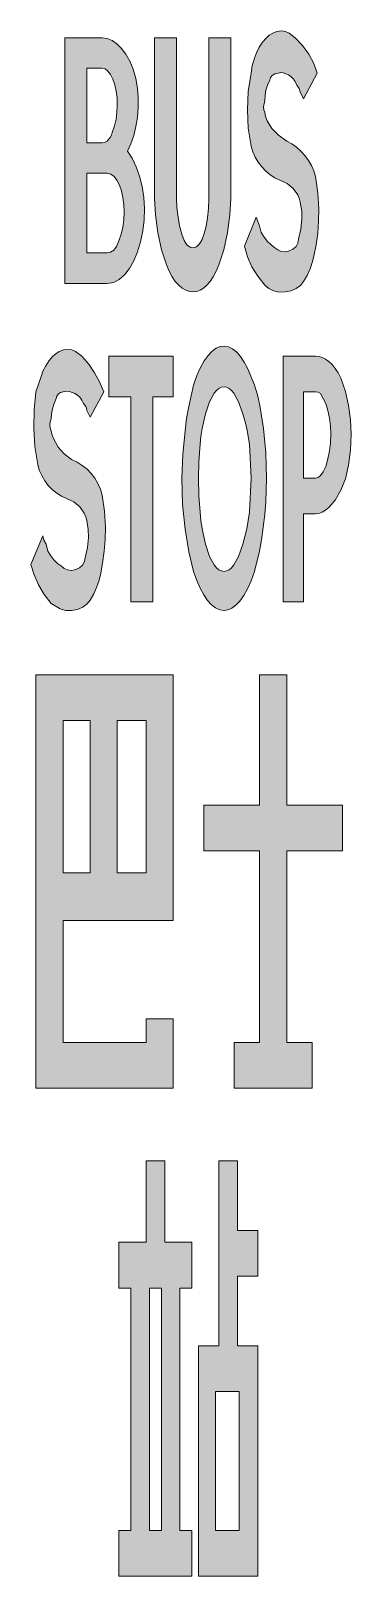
# Model space of a CAD drawing. Header units: metres. Extents: x 171 to 228, y 5 to 279.
import ezdxf

# ---------------------------------------------------------------- set-up
doc = ezdxf.new("R2010")
doc.units = ezdxf.units.M
doc.layers.add('FILL_WHITE_FFFFFF', color=7, linetype='Continuous', true_color=0xffffff)

msp = doc.modelspace()

# ---------------------------------------------------------------- hatches: boundary and pattern name
at = {"layer": 'FILL_WHITE_FFFFFF', "true_color": 0xffffff}
h = msp.add_hatch(color=7, dxfattribs=at)
h.dxf.hatch_style = 1
h.paths.add_polyline_path([(190.1, 253.12), (190.54, 251.29), (190.82, 249.36), (190.95, 247.38), (190.89, 245.4), (190.65, 243.45), (190.24, 241.5), (189.71, 239.72), (189.05, 238.13), (188.29, 236.77), (187.42, 235.67), (186.47, 234.84), (185.45, 234.33), (184.35, 234.15), (176.85, 234.15), (176.85, 277.65), (183.45, 277.65), (184.35, 277.53), (185.23, 277.16), (186.09, 276.56), (186.9, 275.74), (187.66, 274.71), (188.34, 273.47), (188.95, 272.05), (189.45, 270.45), (189.72, 268.74), (189.85, 267), (189.85, 265.26), (189.71, 263.55), (189.45, 261.9), (189.07, 260.32), (188.57, 258.87), (187.95, 257.55), (188.79, 256.29), (189.51, 254.8), (190.1, 253.12)])
h.paths.add_polyline_path([(184.35, 239.55), (184.97, 239.67), (185.51, 240.04), (186, 240.69), (186.45, 241.65), (186.84, 242.83), (187.13, 244.09), (187.29, 245.4), (187.35, 246.75), (187.29, 248.08), (187.13, 249.35), (186.88, 250.52), (186.53, 251.55), (186.09, 252.42), (185.58, 253.08), (185, 253.5), (184.35, 253.65), (180.75, 253.65), (180.75, 239.55), (184.35, 239.55)], flags=16)
h.paths.add_polyline_path([(183.9, 259.09), (184.35, 259.35), (184.91, 259.99), (185.15, 260.4), (185.25, 260.85), (185.64, 262.02), (185.93, 263.25), (186.09, 264.48), (186.15, 265.65), (186.1, 266.97), (185.94, 268.2), (185.69, 269.32), (185.36, 270.3), (184.96, 271.11), (184.5, 271.72), (184, 272.11), (183.45, 272.25), (180.75, 272.25), (180.75, 259.05), (183.45, 259.05), (183.9, 259.09)], flags=16)
h = msp.add_hatch(color=7, dxfattribs=at)
h.dxf.hatch_style = 1
h.paths.add_polyline_path([(202.35, 277.65), (206.25, 277.65), (206.25, 249.15), (206.06, 246.26), (205.65, 243.15), (205.01, 240.07), (204.15, 237.45), (203.67, 236.3), (203.15, 235.31), (202.59, 234.48), (202.01, 233.81), (201.42, 233.3), (200.82, 232.94), (200.22, 232.72), (199.65, 232.65), (198.98, 232.72), (198.31, 232.94), (197.66, 233.3), (197.03, 233.81), (196.42, 234.48), (195.85, 235.31), (195.33, 236.3), (194.85, 237.45), (193.99, 240.07), (193.35, 243.15), (192.94, 246.26), (192.75, 249.15), (192.75, 277.65), (196.65, 277.65), (196.65, 249.15), (196.69, 247.61), (196.95, 245.85), (197.14, 244.35), (197.55, 242.85), (198, 241.72), (198.49, 240.97), (199.03, 240.57), (199.65, 240.45), (200.2, 240.63), (200.7, 241.13), (201.16, 241.94), (201.56, 243), (201.89, 244.29), (202.14, 245.77), (202.3, 247.4), (202.35, 249.15), (202.35, 277.65)])
h = msp.add_hatch(color=7, dxfattribs=at)
h.dxf.hatch_style = 1
h.paths.add_polyline_path([(214.07, 252.86), (213.23, 253.39), (212.44, 254.03), (211.73, 254.77), (211.09, 255.6), (210.56, 256.5), (210.14, 257.45), (209.85, 258.45), (209.34, 261.65), (209.18, 264.9), (209.34, 268.15), (209.85, 271.35), (210.04, 272.7), (210.45, 274.05), (210.78, 274.99), (211.28, 275.96), (211.88, 276.88), (212.55, 277.65), (213.06, 278.09), (213.68, 278.47), (214.41, 278.75), (215.25, 278.85), (215.92, 278.75), (216.56, 278.47), (217.65, 277.65), (218.93, 276.24), (220.05, 274.72), (220.94, 273.09), (221.55, 271.35), (219.15, 266.85), (218.55, 268.05), (218.36, 268.65), (217.95, 269.25), (217.67, 269.87), (217.31, 270.37), (216.9, 270.77), (216.45, 271.05), (215.55, 271.42), (215.1, 271.47), (214.65, 271.35), (214.04, 271.25), (213.56, 270.97), (213.26, 270.59), (213.15, 270.15), (212.76, 269.25), (212.48, 268.35), (212.31, 267.45), (212.25, 266.55), (212.03, 265.39), (212.08, 264.9), (212.25, 264.45), (212.42, 263.68), (212.69, 262.94), (213.53, 261.56), (214.7, 260.36), (216.15, 259.35), (217.03, 258.85), (217.88, 258.24), (218.66, 257.54), (219.38, 256.76), (220.01, 255.91), (220.54, 255), (220.96, 254.05), (221.25, 253.05), (221.66, 250.2), (221.85, 247.35), (221.79, 245.15), (221.63, 243.04), (221.34, 240.98), (220.95, 238.95), (220.67, 237.82), (220.28, 236.7), (219.77, 235.57), (219.15, 234.45), (218.59, 233.79), (217.84, 233.21), (216.91, 232.8), (215.85, 232.65), (214.78, 232.58), (213.83, 232.8), (212.98, 233.24), (212.25, 233.85), (211.01, 235.43), (210, 237.07), (209.21, 238.83), (208.65, 240.75), (210.75, 245.85), (211.35, 244.35), (211.65, 243.15), (212.15, 242.31), (212.74, 241.57), (213.38, 240.96), (214.05, 240.45), (214.55, 240.06), (215.14, 239.81), (215.78, 239.73), (216.45, 239.85), (217.24, 240.18), (217.8, 240.67), (218.14, 241.28), (218.25, 241.95), (218.66, 243.75), (218.85, 245.55), (218.81, 246.94), (218.55, 248.55), (218.38, 249.21), (218.11, 249.83), (217.31, 250.95), (216.23, 251.84), (214.95, 252.45), (214.07, 252.86)])
h = msp.add_hatch(color=7, dxfattribs=at)
h.dxf.hatch_style = 1
h.paths.add_polyline_path([(176.27, 196.46), (175.43, 196.99), (174.64, 197.63), (173.93, 198.37), (173.29, 199.2), (172.76, 200.1), (172.34, 201.05), (172.05, 202.05), (171.54, 205.25), (171.34, 208.5), (171.42, 211.75), (171.75, 214.95), (172.65, 217.65), (172.98, 218.59), (173.48, 219.56), (174.08, 220.48), (174.75, 221.25), (175.26, 221.69), (175.88, 222.07), (176.61, 222.35), (177.45, 222.45), (178.12, 222.35), (178.76, 222.07), (179.85, 221.25), (181.09, 219.84), (182.14, 218.32), (183.01, 216.69), (183.75, 214.95), (181.35, 210.45), (180.75, 211.65), (180.7, 212.05), (180.56, 212.36), (180.15, 212.85), (179.87, 213.47), (179.51, 213.97), (179.1, 214.37), (178.65, 214.65), (177.71, 215.02), (177.17, 215.07), (176.55, 214.95), (176.11, 214.85), (175.73, 214.57), (175.45, 214.19), (175.35, 213.75), (174.96, 212.85), (174.68, 211.95), (174.51, 211.05), (174.45, 210.15), (174.28, 209.65), (174.23, 209.1), (174.28, 208.55), (174.45, 208.05), (174.62, 207.28), (174.89, 206.54), (175.69, 205.16), (176.77, 203.96), (178.05, 202.95), (179.03, 202.46), (179.95, 201.88), (180.79, 201.22), (181.54, 200.47), (182.19, 199.65), (182.73, 198.73), (183.16, 197.73), (183.45, 196.65), (183.86, 193.8), (184.05, 190.95), (183.99, 188.88), (183.83, 186.75), (183.54, 184.62), (183.15, 182.55), (182.87, 181.42), (182.48, 180.3), (181.97, 179.17), (181.35, 178.05), (180.79, 177.39), (180.04, 176.81), (179.11, 176.4), (178.05, 176.25), (176.98, 176.23), (176.03, 176.51), (174.45, 177.45), (173.21, 179.08), (172.2, 180.79), (171.41, 182.55), (170.85, 184.35), (172.95, 189.45), (173.14, 188.7), (173.55, 187.95), (173.85, 186.75), (174.35, 185.91), (174.94, 185.17), (175.58, 184.56), (176.25, 184.05), (176.75, 183.66), (177.34, 183.41), (177.98, 183.33), (178.65, 183.45), (179.44, 183.78), (180, 184.27), (180.34, 184.88), (180.45, 185.55), (180.86, 187.35), (181.05, 189.15), (181.01, 190.54), (180.75, 192.15), (180.58, 192.81), (180.31, 193.43), (179.51, 194.55), (178.43, 195.44), (177.15, 196.05), (176.27, 196.46)])
h = msp.add_hatch(color=7, dxfattribs=at)
h.dxf.hatch_style = 1
h.paths.add_polyline_path([(203.53, 176.7), (202.81, 177.25), (202.13, 178.01), (201.46, 178.99), (200.83, 180.17), (200.23, 181.56), (199.65, 183.15), (198.82, 186.61), (198.15, 190.61), (197.71, 195), (197.55, 199.65), (197.74, 203.85), (198.15, 208.05), (198.43, 210.24), (198.79, 212.32), (199.65, 216.15), (200.24, 217.82), (200.87, 219.25), (201.54, 220.44), (202.24, 221.4), (202.95, 222.13), (203.66, 222.65), (204.36, 222.95), (205.05, 223.05), (205.82, 222.93), (206.57, 222.56), (207.29, 221.97), (207.98, 221.17), (208.64, 220.18), (209.27, 219), (210.45, 216.15), (210.97, 214.4), (211.41, 212.52), (212.06, 208.46), (212.43, 204.13), (212.55, 199.65), (212.48, 195.41), (212.3, 193.2), (211.95, 190.95), (211.67, 188.76), (211.31, 186.71), (210.45, 183.15), (209.86, 181.48), (209.23, 180.05), (208.56, 178.86), (207.86, 177.9), (207.15, 177.17), (206.44, 176.65), (205.74, 176.35), (205.05, 176.25), (204.28, 176.36), (203.53, 176.7)])
h.paths.add_polyline_path([(205.95, 183.44), (206.38, 183.8), (206.81, 184.31), (207.62, 185.81), (208.35, 187.95), (209.06, 190.69), (209.55, 193.65), (209.85, 199.65), (209.55, 205.65), (209.06, 208.46), (208.75, 209.83), (208.35, 211.05), (207.62, 213.19), (206.81, 214.69), (206.38, 215.2), (205.95, 215.56), (205.5, 215.78), (205.05, 215.85), (204.6, 215.78), (204.15, 215.56), (203.72, 215.2), (203.29, 214.69), (202.48, 213.19), (201.75, 211.05), (201.19, 208.46), (200.95, 207.04), (200.85, 205.65), (200.59, 202.54), (200.55, 199.65), (200.59, 196.54), (200.85, 193.65), (200.95, 192.13), (201.19, 190.69), (201.75, 187.95), (202.48, 185.81), (203.29, 184.31), (203.72, 183.8), (204.15, 183.44), (204.6, 183.22), (205.05, 183.15), (205.5, 183.22), (205.95, 183.44)], flags=16)
h = msp.add_hatch(color=7, dxfattribs=at)
h.dxf.hatch_style = 1
h.paths.add_polyline_path([(184.65, 214.05), (184.65, 221.25), (196.05, 221.25), (196.05, 214.05), (192.45, 214.05), (192.45, 177.75), (188.55, 177.75), (188.55, 214.05), (184.65, 214.05)])
h = msp.add_hatch(color=7, dxfattribs=at)
h.dxf.hatch_style = 1
h.paths.add_polyline_path([(219.15, 177.75), (215.55, 177.75), (215.55, 221.25), (221.25, 221.25), (221.82, 221.19), (222.42, 221.02), (223.02, 220.73), (223.61, 220.31), (224.19, 219.77), (224.75, 219.1), (225.27, 218.29), (225.75, 217.35), (226.54, 215), (227.1, 212.51), (227.44, 209.97), (227.55, 207.45), (227.44, 204.6), (227.1, 201.94), (226.54, 199.56), (225.75, 197.55), (224.75, 195.75), (223.61, 194.44), (223.02, 193.97), (222.42, 193.63), (221.82, 193.42), (221.25, 193.35), (219.15, 193.35), (219.15, 177.75)])
h.paths.add_polyline_path([(221.25, 199.65), (221.7, 199.77), (222.15, 200.14), (222.6, 200.79), (223.05, 201.75), (223.44, 203.1), (223.73, 204.49), (223.89, 205.93), (223.95, 207.45), (223.89, 208.84), (223.73, 210.26), (223.44, 211.63), (223.05, 212.85), (222.15, 214.65), (221.7, 214.91), (221.25, 214.95), (219.15, 214.95), (219.15, 199.65), (221.25, 199.65)], flags=16)
h = msp.add_hatch(color=7, dxfattribs=at)
h.dxf.hatch_style = 1
h.paths.add_polyline_path([(191.25, 99.75), (191.25, 103.95), (196.05, 103.95), (196.05, 91.65), (171.75, 91.65), (171.75, 164.85), (196.05, 164.85), (196.05, 121.35), (176.55, 121.35), (176.55, 99.75), (191.25, 99.75)])
h.paths.add_polyline_path([(181.35, 156.75), (176.55, 156.75), (176.55, 129.75), (181.35, 129.75), (181.35, 156.75)], flags=16)
h.paths.add_polyline_path([(191.25, 129.75), (191.25, 156.75), (186.15, 156.75), (186.15, 129.75), (191.25, 129.75)], flags=16)
h = msp.add_hatch(color=7, dxfattribs=at)
h.dxf.hatch_style = 1
h.paths.add_polyline_path([(226.05, 141.75), (226.05, 133.65), (216.15, 133.65), (216.15, 99.75), (220.65, 99.75), (220.65, 91.65), (206.85, 91.65), (206.85, 99.75), (211.35, 99.75), (211.35, 133.65), (201.45, 133.65), (201.45, 141.75), (211.35, 141.75), (211.35, 164.85), (216.15, 164.85), (216.15, 141.75), (226.05, 141.75)])
h = msp.add_hatch(color=7, dxfattribs=at)
h.dxf.hatch_style = 1
h.paths.add_polyline_path([(199.35, 64.35), (199.35, 56.25), (197.25, 56.25), (197.25, 13.35), (199.35, 13.35), (199.35, 5.25), (186.45, 5.25), (186.45, 13.35), (188.55, 13.35), (188.55, 56.25), (186.45, 56.25), (186.45, 64.35), (191.25, 64.35), (191.25, 78.75), (194.55, 78.75), (194.55, 64.35), (199.35, 64.35)])
h.paths.add_polyline_path([(193.95, 13.35), (193.95, 56.25), (191.85, 56.25), (191.85, 13.35), (193.95, 13.35)], flags=16)
h = msp.add_hatch(color=7, dxfattribs=at)
h.dxf.hatch_style = 1
h.paths.add_polyline_path([(211.05, 66.45), (211.05, 58.35), (207.45, 58.35), (207.45, 46.05), (211.05, 46.05), (211.05, 5.25), (200.55, 5.25), (200.55, 46.05), (204.15, 46.05), (204.15, 78.75), (207.45, 78.75), (207.45, 66.45), (211.05, 66.45)])
h.paths.add_polyline_path([(207.75, 13.35), (207.75, 37.95), (203.55, 37.95), (203.55, 13.35), (207.75, 13.35)], flags=16)

# ---------------------------------------------------------------- linework, layer by layer
at = {"layer": 'FILL_WHITE_FFFFFF', "lineweight": 0, "true_color": 0xffffff}
for points in [[(190.1, 253.12), (190.54, 251.29), (190.82, 249.36), (190.95, 247.38), (190.89, 245.4), (190.65, 243.45), (190.24, 241.5), (189.71, 239.72), (189.05, 238.13), (188.29, 236.77), (187.42, 235.67), (186.47, 234.84), (185.45, 234.33), (184.35, 234.15), (176.85, 234.15), (176.85, 277.65), (183.45, 277.65), (184.35, 277.53), (185.23, 277.16), (186.09, 276.56), (186.9, 275.74), (187.66, 274.71), (188.34, 273.47), (188.95, 272.05), (189.45, 270.45), (189.72, 268.74), (189.85, 267), (189.85, 265.26), (189.71, 263.55), (189.45, 261.9), (189.07, 260.32), (188.57, 258.87), (187.95, 257.55), (188.79, 256.29), (189.51, 254.8)], [(202.35, 277.65), (206.25, 277.65), (206.25, 249.15), (206.06, 246.26), (205.65, 243.15), (205.01, 240.07), (204.15, 237.45), (203.67, 236.3), (203.15, 235.31), (202.59, 234.48), (202.01, 233.81), (201.42, 233.3), (200.82, 232.94), (200.22, 232.72), (199.65, 232.65), (198.98, 232.72), (198.31, 232.94), (197.66, 233.3), (197.03, 233.81), (196.42, 234.48), (195.85, 235.31), (195.33, 236.3), (194.85, 237.45), (193.99, 240.07), (193.35, 243.15), (192.94, 246.26), (192.75, 249.15), (192.75, 277.65), (196.65, 277.65), (196.65, 249.15), (196.69, 247.61), (196.95, 245.85), (197.14, 244.35), (197.55, 242.85), (198, 241.72), (198.49, 240.97), (199.03, 240.57), (199.65, 240.45), (200.2, 240.63), (200.7, 241.13), (201.16, 241.94), (201.56, 243), (201.89, 244.29), (202.14, 245.77), (202.3, 247.4), (202.35, 249.15)], [(214.07, 252.86), (213.23, 253.39), (212.44, 254.03), (211.73, 254.77), (211.09, 255.6), (210.56, 256.5), (210.14, 257.45), (209.85, 258.45), (209.34, 261.65), (209.18, 264.9), (209.34, 268.15), (209.85, 271.35), (210.04, 272.7), (210.45, 274.05), (210.78, 274.99), (211.28, 275.96), (211.88, 276.88), (212.55, 277.65), (213.06, 278.09), (213.68, 278.47), (214.41, 278.75), (215.25, 278.85), (215.92, 278.75), (216.56, 278.47), (217.65, 277.65), (218.93, 276.24), (220.05, 274.72), (220.94, 273.09), (221.55, 271.35), (219.15, 266.85), (218.55, 268.05), (218.36, 268.65), (217.95, 269.25), (217.67, 269.87), (217.31, 270.37), (216.9, 270.77), (216.45, 271.05), (215.55, 271.42), (215.1, 271.47), (214.65, 271.35), (214.04, 271.25), (213.56, 270.97), (213.26, 270.59), (213.15, 270.15), (212.76, 269.25), (212.48, 268.35), (212.31, 267.45), (212.25, 266.55), (212.03, 265.39), (212.08, 264.9), (212.25, 264.45), (212.42, 263.68), (212.69, 262.94), (213.53, 261.56), (214.7, 260.36), (216.15, 259.35), (217.03, 258.85), (217.88, 258.24), (218.66, 257.54), (219.38, 256.76), (220.01, 255.91), (220.54, 255), (220.96, 254.05), (221.25, 253.05), (221.66, 250.2), (221.85, 247.35), (221.79, 245.15), (221.63, 243.04), (221.34, 240.98), (220.95, 238.95), (220.67, 237.82), (220.28, 236.7), (219.77, 235.57), (219.15, 234.45), (218.59, 233.79), (217.84, 233.21), (216.91, 232.8), (215.85, 232.65), (214.78, 232.58), (213.83, 232.8), (212.98, 233.24), (212.25, 233.85), (211.01, 235.43), (210, 237.07), (209.21, 238.83), (208.65, 240.75), (210.75, 245.85), (211.35, 244.35), (211.65, 243.15), (212.15, 242.31), (212.74, 241.57), (213.38, 240.96), (214.05, 240.45), (214.55, 240.06), (215.14, 239.81), (215.78, 239.73), (216.45, 239.85), (217.24, 240.18), (217.8, 240.67), (218.14, 241.28), (218.25, 241.95), (218.66, 243.75), (218.85, 245.55), (218.81, 246.94), (218.55, 248.55), (218.38, 249.21), (218.11, 249.83), (217.31, 250.95), (216.23, 251.84), (214.95, 252.45)], [(183.9, 259.09), (184.35, 259.35), (184.91, 259.99), (185.15, 260.4), (185.25, 260.85), (185.64, 262.02), (185.93, 263.25), (186.09, 264.48), (186.15, 265.65), (186.1, 266.97), (185.94, 268.2), (185.69, 269.32), (185.36, 270.3), (184.96, 271.11), (184.5, 271.72), (184, 272.11), (183.45, 272.25), (180.75, 272.25), (180.75, 259.05), (183.45, 259.05)], [(184.35, 239.55), (184.97, 239.67), (185.51, 240.04), (186, 240.69), (186.45, 241.65), (186.84, 242.83), (187.13, 244.09), (187.29, 245.4), (187.35, 246.75), (187.29, 248.08), (187.13, 249.35), (186.88, 250.52), (186.53, 251.55), (186.09, 252.42), (185.58, 253.08), (185, 253.5), (184.35, 253.65), (180.75, 253.65), (180.75, 239.55)], [(176.27, 196.46), (175.43, 196.99), (174.64, 197.63), (173.93, 198.37), (173.29, 199.2), (172.76, 200.1), (172.34, 201.05), (172.05, 202.05), (171.54, 205.25), (171.34, 208.5), (171.42, 211.75), (171.75, 214.95), (172.65, 217.65), (172.98, 218.59), (173.48, 219.56), (174.08, 220.48), (174.75, 221.25), (175.26, 221.69), (175.88, 222.07), (176.61, 222.35), (177.45, 222.45), (178.12, 222.35), (178.76, 222.07), (179.85, 221.25), (181.09, 219.84), (182.14, 218.32), (183.01, 216.69), (183.75, 214.95), (181.35, 210.45), (180.75, 211.65), (180.7, 212.05), (180.56, 212.36), (180.15, 212.85), (179.87, 213.47), (179.51, 213.97), (179.1, 214.37), (178.65, 214.65), (177.71, 215.02), (177.17, 215.07), (176.55, 214.95), (176.11, 214.85), (175.73, 214.57), (175.45, 214.19), (175.35, 213.75), (174.96, 212.85), (174.68, 211.95), (174.51, 211.05), (174.45, 210.15), (174.28, 209.65), (174.23, 209.1), (174.28, 208.55), (174.45, 208.05), (174.62, 207.28), (174.89, 206.54), (175.69, 205.16), (176.77, 203.96), (178.05, 202.95), (179.03, 202.46), (179.95, 201.88), (180.79, 201.22), (181.54, 200.47), (182.19, 199.65), (182.73, 198.73), (183.16, 197.73), (183.45, 196.65), (183.86, 193.8), (184.05, 190.95), (183.99, 188.88), (183.83, 186.75), (183.54, 184.62), (183.15, 182.55), (182.87, 181.42), (182.48, 180.3), (181.97, 179.17), (181.35, 178.05), (180.79, 177.39), (180.04, 176.81), (179.11, 176.4), (178.05, 176.25), (176.98, 176.23), (176.03, 176.51), (174.45, 177.45), (173.21, 179.08), (172.2, 180.79), (171.41, 182.55), (170.85, 184.35), (172.95, 189.45), (173.14, 188.7), (173.55, 187.95), (173.85, 186.75), (174.35, 185.91), (174.94, 185.17), (175.58, 184.56), (176.25, 184.05), (176.75, 183.66), (177.34, 183.41), (177.98, 183.33), (178.65, 183.45), (179.44, 183.78), (180, 184.27), (180.34, 184.88), (180.45, 185.55), (180.86, 187.35), (181.05, 189.15), (181.01, 190.54), (180.75, 192.15), (180.58, 192.81), (180.31, 193.43), (179.51, 194.55), (178.43, 195.44), (177.15, 196.05)], [(203.53, 176.7), (202.81, 177.25), (202.13, 178.01), (201.46, 178.99), (200.83, 180.17), (200.23, 181.56), (199.65, 183.15), (198.82, 186.61), (198.15, 190.61), (197.71, 195), (197.55, 199.65), (197.74, 203.85), (198.15, 208.05), (198.43, 210.24), (198.79, 212.32), (199.65, 216.15), (200.24, 217.82), (200.87, 219.25), (201.54, 220.44), (202.24, 221.4), (202.95, 222.13), (203.66, 222.65), (204.36, 222.95), (205.05, 223.05), (205.82, 222.93), (206.57, 222.56), (207.29, 221.97), (207.98, 221.17), (208.64, 220.18), (209.27, 219), (210.45, 216.15), (210.97, 214.4), (211.41, 212.52), (212.06, 208.46), (212.43, 204.13), (212.55, 199.65), (212.48, 195.41), (212.3, 193.2), (211.95, 190.95), (211.67, 188.76), (211.31, 186.71), (210.45, 183.15), (209.86, 181.48), (209.23, 180.05), (208.56, 178.86), (207.86, 177.9), (207.15, 177.17), (206.44, 176.65), (205.74, 176.35), (205.05, 176.25), (204.28, 176.36)], [(184.65, 214.05), (184.65, 221.25), (196.05, 221.25), (196.05, 214.05), (192.45, 214.05), (192.45, 177.75), (188.55, 177.75), (188.55, 214.05)], [(219.15, 177.75), (215.55, 177.75), (215.55, 221.25), (221.25, 221.25), (221.82, 221.19), (222.42, 221.02), (223.02, 220.73), (223.61, 220.31), (224.19, 219.77), (224.75, 219.1), (225.27, 218.29), (225.75, 217.35), (226.54, 215), (227.1, 212.51), (227.44, 209.97), (227.55, 207.45), (227.44, 204.6), (227.1, 201.94), (226.54, 199.56), (225.75, 197.55), (224.75, 195.75), (223.61, 194.44), (223.02, 193.97), (222.42, 193.63), (221.82, 193.42), (221.25, 193.35), (219.15, 193.35)], [(205.95, 183.44), (206.38, 183.8), (206.81, 184.31), (207.62, 185.81), (208.35, 187.95), (209.06, 190.69), (209.55, 193.65), (209.85, 199.65), (209.55, 205.65), (209.06, 208.46), (208.75, 209.83), (208.35, 211.05), (207.62, 213.19), (206.81, 214.69), (206.38, 215.2), (205.95, 215.56), (205.5, 215.78), (205.05, 215.85), (204.6, 215.78), (204.15, 215.56), (203.72, 215.2), (203.29, 214.69), (202.48, 213.19), (201.75, 211.05), (201.19, 208.46), (200.95, 207.04), (200.85, 205.65), (200.59, 202.54), (200.55, 199.65), (200.59, 196.54), (200.85, 193.65), (200.95, 192.13), (201.19, 190.69), (201.75, 187.95), (202.48, 185.81), (203.29, 184.31), (203.72, 183.8), (204.15, 183.44), (204.6, 183.22), (205.05, 183.15), (205.5, 183.22)], [(221.25, 199.65), (221.7, 199.77), (222.15, 200.14), (222.6, 200.79), (223.05, 201.75), (223.44, 203.1), (223.73, 204.49), (223.89, 205.93), (223.95, 207.45), (223.89, 208.84), (223.73, 210.26), (223.44, 211.63), (223.05, 212.85), (222.15, 214.65), (221.7, 214.91), (221.25, 214.95), (219.15, 214.95), (219.15, 199.65)], [(191.25, 99.75), (191.25, 103.95), (196.05, 103.95), (196.05, 91.65), (171.75, 91.65), (171.75, 164.85), (196.05, 164.85), (196.05, 121.35), (176.55, 121.35), (176.55, 99.75)], [(226.05, 141.75), (226.05, 133.65), (216.15, 133.65), (216.15, 99.75), (220.65, 99.75), (220.65, 91.65), (206.85, 91.65), (206.85, 99.75), (211.35, 99.75), (211.35, 133.65), (201.45, 133.65), (201.45, 141.75), (211.35, 141.75), (211.35, 164.85), (216.15, 164.85), (216.15, 141.75)], [(181.35, 156.75), (176.55, 156.75), (176.55, 129.75), (181.35, 129.75)], [(191.25, 129.75), (191.25, 156.75), (186.15, 156.75), (186.15, 129.75)], [(199.35, 64.35), (199.35, 56.25), (197.25, 56.25), (197.25, 13.35), (199.35, 13.35), (199.35, 5.25), (186.45, 5.25), (186.45, 13.35), (188.55, 13.35), (188.55, 56.25), (186.45, 56.25), (186.45, 64.35), (191.25, 64.35), (191.25, 78.75), (194.55, 78.75), (194.55, 64.35)], [(211.05, 66.45), (211.05, 58.35), (207.45, 58.35), (207.45, 46.05), (211.05, 46.05), (211.05, 5.25), (200.55, 5.25), (200.55, 46.05), (204.15, 46.05), (204.15, 78.75), (207.45, 78.75), (207.45, 66.45)], [(193.95, 13.35), (193.95, 56.25), (191.85, 56.25), (191.85, 13.35)], [(207.75, 13.35), (207.75, 37.95), (203.55, 37.95), (203.55, 13.35)]]:
    msp.add_lwpolyline(points, close=True, dxfattribs=at)

doc.saveas('drawing.dxf')
